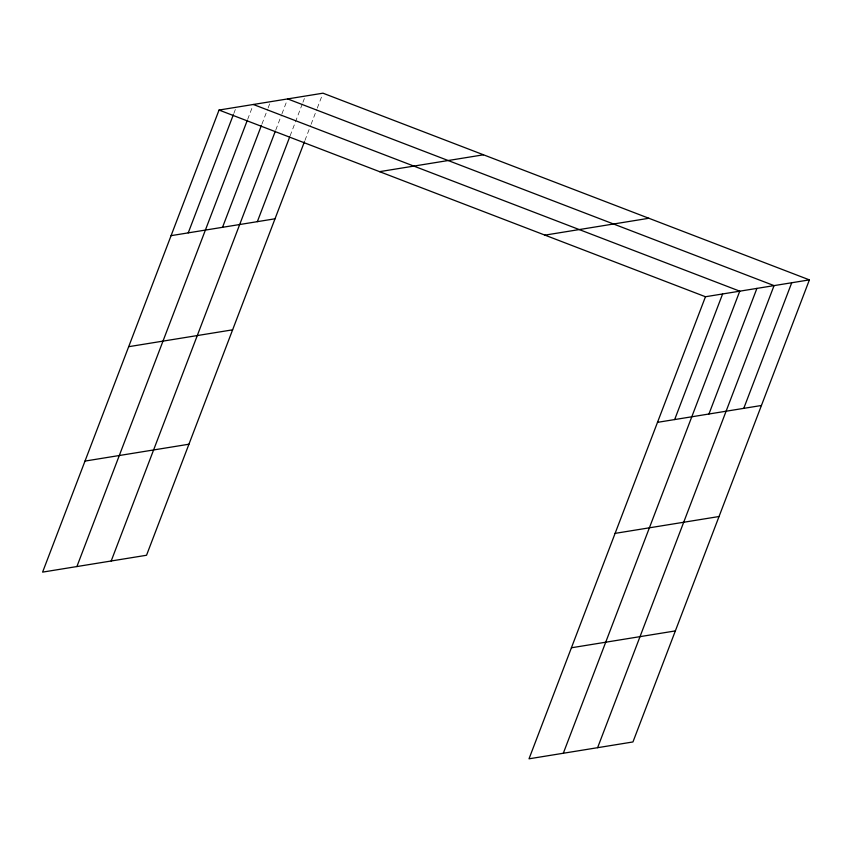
<?xml version="1.0" encoding="UTF-8"?>
<svg xmlns="http://www.w3.org/2000/svg" width="852" height="852" viewBox="0 0 852 852"><rect width="100%" height="100%" fill="white"/><g stroke="black" fill="none" stroke-linecap="round" stroke-linejoin="round"><path stroke-width="0.64" stroke-dasharray="4.26 3.19" d="M233.821 113.486L235.727 108.513M247.644 119.408L252.394 106.969M261.947 124.083L267.645 109.162M268.124 107.916L270.02 102.943M275.771 130.015L281.469 115.084M281.948 113.838L286.698 101.409M290.117 135.851L302.46 103.518M302.939 102.272L304.366 98.544M304.941 140.442L310.639 125.521M311.108 124.275L316.806 109.354M317.285 108.108L322.503 94.434"/><path stroke-width="1.28" d="M809.4 279.882L705.467 296.741L529.017 758.812L632.951 741.954L809.4 279.882L322.983 93.188L219.049 110.046L42.6 572.118L146.533 555.259L304.462 141.688M188.239 232.873L233.352 114.722M76.893 566.559L247.176 120.654M222.532 227.303L261.468 125.329M111.197 560.989L275.303 131.251M257.347 221.658L289.637 137.097M674.656 419.567L722.613 293.961M563.31 753.253L739.76 291.171L253.342 104.487M708.949 413.997L756.917 288.391M597.614 747.683L774.063 285.612L287.646 98.917M743.764 408.353L791.732 282.747M379.566 171.657L483.499 154.798M171.082 235.653L275.015 218.794M544.95 235.131L648.883 218.272M128.684 346.689L232.617 329.83M84.998 461.081L188.931 444.222M657.499 422.347L761.432 405.488M615.101 533.373L719.035 516.525M571.415 647.776L675.348 630.917M219.049 110.046L705.467 296.741"/></g></svg>
